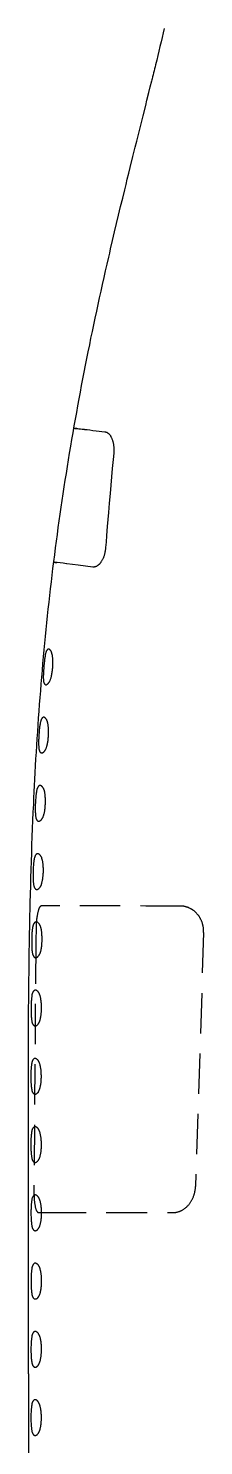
# Model space of a CAD drawing. Header units: millimetres. Extents: x -1718 to 143559, y -78490 to 15626.
# Drawn here: x 108198 to 109829, y -34789 to -21600 of the extents above; entities that cross this region are included whole.
import ezdxf

# ---------------------------------------------------------------- set-up
doc = ezdxf.new("R2010")
doc.units = ezdxf.units.MM
doc.header["$MEASUREMENT"] = 0
doc.linetypes.add('DASHED2', pattern=[0.375, 0.25, -0.125])
doc.layers.get('0').update_dxf_attribs({"linetype": 'CONTINUOUS'})

msp = doc.modelspace()

# ---------------------------------------------------------------- linework, layer by layer
at = {"color": 7, "ltscale": 0.002756}
msp.add_line((108718, -25331), (108721, -25332), dxfattribs=at)
at = {"color": 7, "ltscale": 0.003899}
msp.add_line((108556, -26582), (108553, -26582), dxfattribs=at)
at = {"color": 7, "linetype": 'DASHED2', "ltscale": 1500}
msp.add_line((109829, -30015), (109753, -32378), dxfattribs=at)
at = {"color": 7, "ltscale": 0.03937}
for p, q in [((108294, -32620), (108359, -32620)), ((108198, -34121), (108198, -61865))]:
    msp.add_line(p, q, dxfattribs=at)
at = {"color": 7, "ltscale": 0.002461}
msp.add_line((108359, -32620), (108361, -32620), dxfattribs=at)
at = {"color": 7, "ltscale": 0.03937}
for points in [[(108209, -30114), (108209, -30065), (108210, -30017), (108211, -29970), (108212, -29923), (108213, -29860), (108215, -29796), (108216, -29733), (108218, -29656), (108220, -29580), (108222, -29504), (108224, -29428), (108227, -29352), (108229, -29275), (108232, -29199), (108235, -29123), (108238, -29047), (108241, -28970), (108244, -28894), (108246, -28856), (108248, -28818), (108250, -28761), (108253, -28704), (108256, -28647), (108259, -28589), (108262, -28526), (108266, -28463), (108269, -28399), (108273, -28336), (108277, -28272), (108281, -28209), (108285, -28145), (108289, -28082), (108294, -28018), (108298, -27955), (108303, -27891), (108308, -27828), (108313, -27765), (108318, -27701), (108323, -27638), (108329, -27574), (108334, -27511), (108340, -27448), (108346, -27384), (108352, -27321), (108358, -27258), (108364, -27194), (108370, -27131), (108377, -27068), (108384, -27004), (108391, -26941), (108398, -26878), (108405, -26815), (108412, -26751), (108420, -26688), (108427, -26625), (108435, -26562), (108443, -26498), (108451, -26435), (108460, -26372), (108468, -26309), (108477, -26246), (108486, -26183), (108495, -26120), (108504, -26056), (108513, -25993), (108522, -25930), (108532, -25867), (108542, -25804), (108552, -25741), (108562, -25678), (108572, -25615), (108582, -25552), (108593, -25489), (108603, -25426), (108614, -25363), (108625, -25300), (108636, -25237), (108648, -25175), (108659, -25112), (108671, -25049), (108682, -24986), (108694, -24923), (108706, -24860), (108718, -24798), (108731, -24735), (108743, -24672), (108756, -24609), (108769, -24546), (108781, -24484), (108794, -24421), (108807, -24358), (108821, -24296), (108834, -24233), (108848, -24170), (108861, -24108), (108875, -24045), (108889, -23982), (108903, -23919), (108917, -23856), (108931, -23793), (108946, -23730), (108955, -23691), (108964, -23651), (108982, -23573), (109001, -23494), (109019, -23416), (109038, -23337), (109057, -23259), (109076, -23180), (109095, -23102), (109107, -23052), (109119, -23002), (109132, -22948), (109146, -22895), (109171, -22792), (109192, -22707), (109206, -22651), (109234, -22539), (109266, -22413), (109290, -22317), (109302, -22269), (109319, -22197), (109333, -22143), (109346, -22089)], [(108658, -25326), (108650, -25325), (108632, -25323), (108626, -25322), (108623, -25321), (108622, -25321), (108622, -25321), (108622, -25321), (108622, -25321), (108622, -25321), (108622, -25321), (108622, -25321), (108622, -25321), (108622, -25321), (108622, -25321), (108622, -25321), (108624, -25321), (108627, -25321), (108632, -25322), (108642, -25323), (108655, -25324), (108667, -25326), (108682, -25327), (108698, -25329), (108718, -25331)], [(108721, -25332), (108744, -25334), (108769, -25337), (108798, -25341), (108829, -25345), (108911, -25355), (108915, -25356)], [(108915, -25356), (108917, -25356), (108918, -25356), (108920, -25357), (108922, -25357), (108923, -25357), (108926, -25358), (108928, -25359), (108931, -25360), (108933, -25362), (108935, -25363), (108937, -25364), (108939, -25366), (108941, -25367), (108942, -25368), (108944, -25369), (108946, -25372), (108949, -25374), (108951, -25377), (108954, -25380), (108956, -25383), (108958, -25385), (108959, -25387), (108961, -25390), (108962, -25392), (108963, -25394), (108966, -25398), (108968, -25402), (108970, -25407), (108972, -25411), (108974, -25416), (108976, -25421), (108978, -25426), (108980, -25431), (108982, -25437), (108983, -25442), (108985, -25448), (108986, -25454), (108987, -25460), (108989, -25466), (108989, -25470), (108990, -25473), (108990, -25477), (108991, -25480), (108991, -25486), (108992, -25491), (108992, -25497), (108993, -25503), (108993, -25509), (108993, -25516), (108993, -25524), (108993, -25531), (108993, -25535), (108993, -25538), (108992, -25543), (108992, -25548), (108992, -25553)], [(108992, -25553), (108986, -25612), (108979, -25695), (108972, -25773), (108965, -25851), (108958, -25929), (108950, -26017), (108943, -26105), (108938, -26171), (108932, -26237), (108926, -26318), (108921, -26382), (108917, -26432)], [(108917, -26432), (108916, -26439), (108916, -26442), (108916, -26446), (108915, -26451), (108914, -26456), (108914, -26461), (108913, -26467), (108911, -26472), (108910, -26478), (108909, -26484), (108907, -26490), (108906, -26496), (108904, -26502), (108902, -26508), (108900, -26514), (108898, -26520), (108896, -26526), (108893, -26531), (108891, -26537), (108888, -26542), (108885, -26547), (108883, -26552), (108880, -26557), (108877, -26562), (108874, -26566), (108871, -26571), (108868, -26575), (108865, -26578), (108863, -26580), (108862, -26582), (108860, -26584), (108859, -26586), (108856, -26588), (108854, -26590), (108852, -26592), (108849, -26595), (108846, -26597), (108843, -26599), (108841, -26601), (108838, -26603), (108835, -26605), (108832, -26607), (108829, -26608), (108826, -26609), (108823, -26610), (108821, -26611), (108818, -26612), (108815, -26612), (108813, -26613), (108810, -26613), (108807, -26613), (108805, -26614), (108803, -26613), (108801, -26613), (108799, -26613)], [(108553, -26582), (108522, -26578), (108465, -26571), (108451, -26569), (108445, -26569), (108442, -26568), (108441, -26568), (108439, -26568), (108438, -26568), (108437, -26568), (108436, -26568), (108436, -26567), (108435, -26567), (108435, -26567), (108435, -26567), (108435, -26567), (108435, -26567), (108435, -26567), (108435, -26567), (108435, -26567), (108435, -26567), (108435, -26567), (108435, -26568), (108435, -26568), (108436, -26568), (108437, -26568), (108437, -26568), (108438, -26568), (108439, -26568), (108441, -26568), (108443, -26568), (108445, -26569), (108451, -26570), (108464, -26571)], [(108799, -26613), (108663, -26596), (108556, -26582)], [(108425, -27543), (108426, -27533), (108426, -27524), (108427, -27514), (108427, -27509), (108427, -27504), (108427, -27498), (108427, -27492), (108427, -27486), (108426, -27477), (108426, -27473), (108426, -27469), (108425, -27463), (108425, -27458), (108424, -27452), (108424, -27446), (108423, -27440), (108422, -27434), (108421, -27429), (108420, -27424), (108418, -27419), (108418, -27416), (108417, -27414), (108416, -27411), (108415, -27408), (108414, -27405), (108413, -27402), (108412, -27401), (108411, -27399), (108410, -27398), (108409, -27395), (108407, -27392), (108406, -27391), (108405, -27389), (108403, -27387), (108402, -27386), (108400, -27384), (108399, -27382), (108398, -27382), (108397, -27381), (108396, -27380), (108395, -27379), (108394, -27379), (108392, -27378), (108391, -27377), (108389, -27377), (108388, -27377), (108387, -27377), (108386, -27377), (108385, -27377), (108384, -27377), (108383, -27377), (108382, -27377), (108382, -27377), (108381, -27378), (108380, -27378), (108378, -27379), (108377, -27380), (108376, -27381), (108374, -27383), (108373, -27384), (108372, -27386), (108370, -27388), (108370, -27389), (108369, -27390), (108368, -27392), (108367, -27394), (108365, -27397), (108364, -27399), (108364, -27400), (108363, -27402), (108362, -27405), (108361, -27408), (108360, -27412), (108359, -27417), (108358, -27422), (108357, -27425), (108356, -27429), (108355, -27437), (108353, -27445), (108352, -27454), (108351, -27462), (108349, -27471), (108348, -27478), (108348, -27485), (108347, -27492), (108346, -27500)], [(108346, -27500), (108344, -27514), (108343, -27529), (108342, -27544), (108341, -27558), (108340, -27572), (108339, -27586), (108339, -27593), (108338, -27600), (108338, -27609), (108338, -27617), (108337, -27626), (108337, -27631), (108337, -27637), (108337, -27641), (108337, -27646), (108338, -27653), (108338, -27659), (108338, -27664), (108339, -27669), (108339, -27674), (108340, -27678), (108340, -27680), (108340, -27682), (108341, -27683), (108341, -27685), (108342, -27686), (108342, -27687), (108343, -27690), (108344, -27693), (108345, -27695), (108345, -27696), (108346, -27697), (108347, -27698), (108348, -27700), (108349, -27702), (108350, -27703), (108351, -27704), (108351, -27704), (108353, -27705), (108354, -27706), (108355, -27707), (108356, -27707), (108357, -27708), (108358, -27708), (108360, -27708), (108361, -27708), (108362, -27708), (108364, -27708), (108365, -27708), (108366, -27708), (108367, -27707), (108368, -27707), (108369, -27707), (108371, -27706), (108373, -27704), (108374, -27703), (108376, -27702), (108378, -27700), (108380, -27698), (108382, -27697), (108384, -27695), (108385, -27693), (108387, -27691), (108388, -27690), (108390, -27687), (108392, -27685), (108393, -27683), (108394, -27682), (108394, -27681), (108396, -27678), (108398, -27674), (108399, -27671), (108401, -27667), (108402, -27665), (108403, -27662), (108404, -27659), (108405, -27657), (108407, -27651), (108409, -27645), (108410, -27639), (108412, -27632), (108414, -27626), (108415, -27619), (108416, -27615), (108417, -27611), (108418, -27606), (108418, -27602), (108420, -27593), (108421, -27585), (108422, -27577), (108423, -27568), (108424, -27560), (108425, -27551), (108425, -27543)], [(108386, -28177), (108386, -28169), (108386, -28161), (108387, -28153), (108387, -28145), (108386, -28136), (108386, -28128), (108386, -28121), (108385, -28112), (108385, -28104), (108384, -28097), (108384, -28093), (108383, -28089), (108382, -28083), (108381, -28077), (108380, -28071), (108379, -28065), (108378, -28060), (108377, -28058), (108377, -28055), (108376, -28053), (108375, -28050), (108374, -28048), (108374, -28046), (108373, -28043), (108371, -28040), (108370, -28038), (108369, -28035), (108368, -28033), (108367, -28033), (108366, -28030), (108364, -28028), (108363, -28026), (108361, -28024), (108360, -28022), (108359, -28021), (108358, -28020), (108357, -28019), (108355, -28017), (108353, -28016), (108351, -28015), (108350, -28014), (108348, -28013), (108347, -28012), (108346, -28012), (108345, -28012), (108345, -28011), (108343, -28011), (108342, -28011), (108341, -28011), (108340, -28011), (108338, -28011), (108337, -28011), (108336, -28012), (108334, -28012), (108333, -28013), (108332, -28014), (108330, -28015), (108329, -28016), (108328, -28017), (108326, -28019), (108325, -28020), (108324, -28021), (108323, -28023), (108322, -28024), (108322, -28025), (108320, -28028), (108318, -28031), (108317, -28033), (108317, -28034), (108316, -28037), (108315, -28040), (108314, -28043), (108313, -28047), (108311, -28052), (108310, -28057), (108309, -28062), (108308, -28069), (108307, -28076), (108305, -28084), (108304, -28093), (108303, -28098), (108303, -28104), (108301, -28115), (108300, -28125), (108300, -28133)], [(108300, -28133), (108299, -28145), (108298, -28157), (108297, -28170), (108296, -28184), (108295, -28198), (108295, -28210), (108294, -28222), (108294, -28235), (108294, -28246), (108294, -28252), (108294, -28258), (108294, -28264), (108294, -28269), (108295, -28278), (108295, -28282), (108295, -28286), (108295, -28291), (108296, -28296), (108296, -28301), (108297, -28306), (108297, -28308), (108298, -28311), (108298, -28314), (108299, -28316), (108300, -28319), (108301, -28321), (108301, -28323), (108302, -28324), (108303, -28326), (108303, -28327), (108304, -28329), (108305, -28331), (108306, -28333), (108307, -28334), (108309, -28336), (108309, -28337), (108310, -28337), (108311, -28338), (108312, -28339), (108313, -28340), (108314, -28341), (108315, -28341), (108316, -28342), (108318, -28343), (108319, -28343), (108320, -28343), (108322, -28343), (108323, -28343), (108325, -28343), (108326, -28343), (108327, -28343), (108328, -28342), (108329, -28342), (108330, -28342), (108332, -28341), (108333, -28340), (108335, -28339), (108337, -28337), (108339, -28336), (108341, -28334), (108343, -28333), (108344, -28331), (108346, -28329), (108347, -28327), (108349, -28326), (108351, -28324), (108352, -28321), (108354, -28319), (108355, -28318), (108356, -28316), (108357, -28314), (108359, -28311), (108360, -28309), (108361, -28307), (108362, -28305), (108362, -28303), (108364, -28298), (108366, -28294), (108368, -28289), (108369, -28283), (108371, -28277), (108373, -28272), (108374, -28266), (108375, -28259), (108376, -28255), (108377, -28252), (108379, -28243), (108380, -28235), (108381, -28227), (108382, -28219), (108383, -28211), (108384, -28202), (108385, -28194), (108385, -28186), (108386, -28177)], [(108357, -28812), (108357, -28804), (108357, -28796), (108357, -28787), (108357, -28779), (108357, -28771), (108357, -28763), (108356, -28755), (108356, -28748), (108355, -28740), (108354, -28733), (108353, -28726), (108352, -28719), (108351, -28713), (108350, -28709), (108350, -28706), (108349, -28701), (108347, -28695), (108347, -28693), (108346, -28690), (108345, -28686), (108343, -28683), (108342, -28679), (108341, -28676), (108339, -28673), (108338, -28671), (108337, -28670), (108336, -28668), (108335, -28666), (108333, -28663), (108332, -28662), (108331, -28660), (108329, -28659), (108328, -28658), (108327, -28656), (108325, -28654), (108323, -28652), (108321, -28651), (108320, -28650), (108318, -28649), (108316, -28648), (108315, -28647), (108314, -28647), (108313, -28646), (108311, -28646), (108310, -28646), (108308, -28645), (108307, -28645), (108305, -28646), (108304, -28646), (108303, -28646), (108301, -28647), (108300, -28647), (108298, -28648), (108297, -28649), (108296, -28650), (108295, -28650), (108294, -28652), (108292, -28653), (108291, -28655), (108290, -28656), (108289, -28657), (108288, -28659), (108287, -28660), (108286, -28663), (108284, -28666), (108283, -28668), (108282, -28670), (108281, -28672), (108281, -28674), (108280, -28677), (108278, -28681), (108277, -28685), (108276, -28690), (108275, -28694), (108275, -28698), (108274, -28701), (108273, -28705), (108273, -28709), (108272, -28716), (108271, -28723), (108270, -28730), (108269, -28736), (108269, -28742), (108268, -28753), (108267, -28765), (108266, -28777), (108265, -28788), (108264, -28800), (108264, -28812)], [(108264, -28812), (108263, -28820), (108263, -28828), (108263, -28842), (108263, -28849), (108263, -28856), (108263, -28866), (108263, -28876), (108263, -28886), (108263, -28895), (108264, -28904), (108264, -28909), (108264, -28913), (108265, -28919), (108265, -28925), (108266, -28931), (108267, -28936), (108267, -28939), (108268, -28942), (108268, -28944), (108269, -28946), (108269, -28949), (108270, -28952), (108271, -28954), (108272, -28956), (108272, -28957), (108273, -28959), (108274, -28960), (108274, -28962), (108275, -28963), (108276, -28965), (108277, -28967), (108278, -28969), (108280, -28970), (108281, -28972), (108282, -28973), (108283, -28973), (108284, -28974), (108285, -28975), (108286, -28976), (108287, -28976), (108288, -28977), (108289, -28977), (108290, -28977), (108291, -28978), (108292, -28978), (108293, -28978), (108294, -28978), (108295, -28978), (108296, -28978), (108297, -28978), (108299, -28978), (108300, -28977), (108302, -28977), (108303, -28976), (108305, -28975), (108306, -28975), (108307, -28974), (108308, -28973), (108309, -28973), (108311, -28971), (108313, -28969), (108315, -28968), (108317, -28966), (108319, -28964), (108321, -28962), (108322, -28961), (108323, -28959), (108325, -28957), (108326, -28956), (108327, -28954), (108328, -28952), (108330, -28950), (108331, -28947), (108333, -28943), (108335, -28940), (108336, -28936), (108337, -28933), (108339, -28929), (108340, -28925), (108341, -28922), (108342, -28919), (108343, -28916), (108343, -28913), (108344, -28909), (108345, -28906), (108347, -28899), (108348, -28892), (108350, -28884), (108351, -28877), (108352, -28869), (108353, -28861), (108354, -28853), (108355, -28845), (108356, -28837), (108356, -28829), (108357, -28820), (108357, -28812)], [(108244, -29402), (108243, -29414), (108243, -29425), (108242, -29437), (108242, -29448), (108242, -29459), (108242, -29470), (108242, -29482), (108242, -29494), (108242, -29505), (108242, -29516), (108243, -29522), (108243, -29527), (108243, -29537), (108244, -29541), (108244, -29546), (108245, -29552), (108246, -29559), (108246, -29565), (108247, -29568), (108247, -29570), (108248, -29575), (108249, -29579), (108250, -29582), (108250, -29584), (108251, -29586), (108251, -29588), (108252, -29589), (108252, -29590), (108253, -29592), (108254, -29594), (108255, -29595), (108256, -29597), (108256, -29598), (108258, -29600), (108259, -29602), (108260, -29604), (108262, -29606), (108262, -29606), (108263, -29607), (108264, -29608), (108265, -29609), (108267, -29610), (108268, -29611), (108269, -29611), (108270, -29612), (108272, -29612), (108273, -29613), (108275, -29613), (108276, -29613), (108277, -29613), (108279, -29613), (108280, -29613), (108281, -29613), (108282, -29612), (108284, -29612), (108286, -29611), (108288, -29610), (108290, -29609), (108292, -29608), (108294, -29606), (108296, -29604), (108298, -29603), (108299, -29601), (108300, -29600), (108302, -29599), (108303, -29597), (108305, -29594), (108307, -29592), (108309, -29590), (108310, -29588), (108311, -29586), (108313, -29583), (108314, -29581), (108315, -29578), (108316, -29576), (108317, -29574), (108319, -29569), (108320, -29565), (108321, -29562), (108322, -29559), (108324, -29554), (108325, -29548), (108327, -29541), (108328, -29535), (108330, -29529), (108330, -29525), (108331, -29521), (108332, -29517), (108332, -29513), (108333, -29504), (108334, -29496), (108335, -29488), (108336, -29480), (108337, -29472), (108337, -29463), (108338, -29455), (108338, -29447)], [(108338, -29447), (108338, -29439), (108338, -29430), (108338, -29422), (108338, -29414), (108337, -29406), (108337, -29398), (108336, -29390), (108335, -29382), (108335, -29375), (108334, -29368), (108333, -29361), (108332, -29354), (108330, -29347), (108330, -29344), (108329, -29341), (108328, -29338), (108327, -29335), (108326, -29331), (108325, -29327), (108324, -29324), (108323, -29320), (108322, -29316), (108320, -29313), (108319, -29310), (108318, -29308), (108317, -29306), (108316, -29305), (108315, -29303), (108314, -29301), (108312, -29299), (108310, -29296), (108309, -29295), (108307, -29293), (108306, -29292), (108305, -29291), (108303, -29289), (108301, -29288), (108300, -29286), (108298, -29285), (108296, -29284), (108294, -29283), (108293, -29282), (108291, -29281), (108289, -29281), (108288, -29281), (108287, -29280), (108286, -29280), (108285, -29280), (108284, -29280), (108283, -29280), (108281, -29281), (108280, -29281), (108279, -29281), (108277, -29282), (108277, -29282), (108276, -29283), (108274, -29284), (108273, -29285), (108271, -29286), (108270, -29287), (108269, -29289), (108267, -29290), (108267, -29291), (108266, -29293), (108264, -29295), (108263, -29298), (108261, -29301), (108260, -29303), (108259, -29305), (108258, -29307), (108257, -29309), (108257, -29312), (108256, -29314), (108255, -29316), (108254, -29320), (108253, -29325), (108252, -29330), (108251, -29336), (108250, -29341), (108250, -29346), (108249, -29350), (108248, -29355), (108248, -29359), (108247, -29364), (108247, -29370), (108246, -29380), (108245, -29391), (108244, -29402)], [(108320, -29766), (108319, -29766), (108318, -29766), (108317, -29767), (108316, -29767), (108314, -29768), (108313, -29768), (108313, -29769), (108312, -29769), (108310, -29770), (108309, -29771), (108308, -29772), (108307, -29774), (108306, -29775), (108305, -29776), (108304, -29777), (108303, -29778), (108302, -29781), (108300, -29784), (108299, -29787), (108297, -29790), (108296, -29793), (108295, -29796), (108293, -29800), (108292, -29802), (108291, -29807), (108289, -29812), (108288, -29818), (108286, -29823), (108285, -29829), (108284, -29833), (108283, -29837), (108282, -29841), (108282, -29846)], [(108326, -30068), (108326, -30059), (108326, -30050), (108325, -30042), (108325, -30033), (108324, -30025), (108323, -30017), (108322, -30008), (108321, -30001), (108320, -29994), (108319, -29987), (108318, -29984), (108317, -29980), (108316, -29977), (108316, -29974), (108314, -29969), (108313, -29964), (108312, -29959), (108311, -29957), (108310, -29955), (108309, -29952), (108308, -29949), (108307, -29947), (108305, -29944), (108304, -29942), (108303, -29939), (108302, -29938), (108301, -29936), (108298, -29933), (108296, -29930), (108295, -29929), (108293, -29928), (108292, -29926), (108290, -29924), (108288, -29923), (108286, -29921), (108285, -29920), (108284, -29920), (108283, -29919), (108282, -29918), (108281, -29918), (108279, -29917), (108278, -29917), (108276, -29916), (108275, -29916), (108273, -29915), (108272, -29915), (108270, -29915), (108268, -29915), (108267, -29916), (108265, -29916), (108264, -29917), (108262, -29918), (108260, -29919), (108259, -29920), (108257, -29921), (108256, -29922), (108255, -29924), (108253, -29925), (108252, -29927), (108251, -29929), (108249, -29931), (108248, -29933), (108247, -29934), (108247, -29936), (108246, -29938), (108245, -29940), (108244, -29941), (108244, -29943), (108243, -29946), (108242, -29949), (108241, -29953), (108240, -29957), (108239, -29961), (108238, -29964), (108238, -29967), (108237, -29970), (108237, -29974), (108236, -29980), (108235, -29987), (108234, -29993), (108234, -29998), (108233, -30003), (108232, -30014), (108231, -30025), (108231, -30036), (108230, -30047), (108230, -30059), (108229, -30070), (108229, -30082)], [(108282, -29846), (108280, -29853), (108279, -29862), (108278, -29870), (108277, -29880), (108275, -29890), (108274, -29901), (108274, -29909), (108273, -29918), (108272, -29924), (108272, -29931), (108272, -29937), (108271, -29946), (108271, -29956), (108271, -29965)], [(108198, -34121), (108198, -33947), (108199, -33773), (108199, -33599), (108199, -33425), (108199, -33250), (108199, -33076), (108199, -32902), (108199, -32728), (108199, -32554), (108198, -32206), (108198, -32031), (108198, -31857), (108198, -31683), (108198, -31596), (108198, -31509), (108198, -31422), (108198, -31334), (108199, -31247), (108199, -31160), (108199, -31073), (108200, -30986), (108200, -30899), (108201, -30811), (108201, -30724), (108202, -30637), (108203, -30550), (108204, -30463), (108205, -30375), (108206, -30288), (108207, -30201), (108209, -30114)], [(108229, -30100), (108229, -30112), (108229, -30123), (108230, -30135), (108230, -30146), (108231, -30157), (108231, -30162), (108231, -30167), (108232, -30176), (108232, -30180), (108233, -30184), (108234, -30190), (108234, -30196), (108235, -30201), (108236, -30206), (108237, -30211), (108238, -30213), (108238, -30215), (108239, -30218), (108240, -30220), (108240, -30223), (108241, -30225), (108242, -30226), (108243, -30229), (108245, -30232), (108246, -30233), (108246, -30234), (108247, -30236), (108248, -30237), (108249, -30238), (108250, -30239), (108251, -30240), (108252, -30241), (108253, -30243), (108254, -30244), (108256, -30245), (108257, -30246), (108259, -30246), (108260, -30247), (108262, -30248), (108263, -30248), (108264, -30248), (108266, -30248), (108267, -30248), (108269, -30248), (108270, -30248), (108271, -30248), (108272, -30248), (108273, -30247), (108274, -30247), (108276, -30246), (108278, -30245), (108280, -30244), (108282, -30242), (108284, -30241), (108286, -30239), (108287, -30238), (108288, -30237), (108290, -30235), (108293, -30232), (108295, -30229), (108297, -30227), (108298, -30226), (108299, -30224), (108300, -30222), (108302, -30219), (108303, -30216), (108305, -30214), (108306, -30211), (108307, -30208), (108308, -30205), (108309, -30202), (108310, -30200), (108311, -30195), (108313, -30190), (108314, -30184), (108316, -30178), (108317, -30172), (108318, -30169), (108318, -30165), (108319, -30161), (108320, -30157), (108321, -30149), (108322, -30141), (108323, -30133), (108324, -30124), (108325, -30116), (108325, -30107), (108326, -30099), (108326, -30090), (108326, -30082)], [(108320, -30717), (108320, -30708), (108320, -30699), (108320, -30691), (108319, -30682), (108319, -30673), (108318, -30665), (108317, -30657), (108316, -30649), (108315, -30641), (108315, -30637), (108314, -30633), (108313, -30629), (108313, -30626), (108311, -30619), (108310, -30613), (108309, -30607), (108308, -30604), (108307, -30601), (108306, -30597), (108304, -30593), (108303, -30589), (108301, -30585), (108300, -30582), (108298, -30579), (108297, -30576), (108296, -30575), (108295, -30574), (108294, -30572), (108294, -30571), (108292, -30570), (108290, -30567), (108288, -30564), (108286, -30563), (108285, -30562), (108283, -30560), (108282, -30558), (108280, -30557), (108278, -30555), (108277, -30555), (108276, -30554), (108275, -30554), (108274, -30553), (108272, -30552), (108271, -30552), (108270, -30551), (108268, -30551), (108267, -30551), (108265, -30550), (108263, -30550), (108262, -30550), (108260, -30551), (108259, -30551), (108258, -30551), (108256, -30552), (108255, -30553), (108254, -30553), (108253, -30554), (108251, -30555), (108251, -30556), (108250, -30556), (108248, -30558), (108247, -30559), (108246, -30561), (108244, -30563), (108243, -30564), (108243, -30565), (108242, -30567), (108241, -30568), (108240, -30570), (108239, -30571), (108238, -30573), (108237, -30575), (108237, -30577), (108236, -30579), (108235, -30580), (108234, -30584), (108233, -30588), (108232, -30592), (108232, -30596), (108231, -30600), (108230, -30603), (108230, -30607), (108229, -30614), (108228, -30620), (108227, -30626), (108227, -30633), (108226, -30638), (108226, -30643), (108225, -30653), (108224, -30664), (108224, -30674), (108223, -30685), (108223, -30695), (108223, -30706), (108223, -30717)], [(108223, -30717), (108223, -30730), (108223, -30743), (108223, -30750), (108223, -30757), (108223, -30763), (108224, -30769), (108224, -30779), (108225, -30789), (108225, -30798), (108226, -30808), (108227, -30812), (108227, -30816), (108228, -30824), (108228, -30827), (108229, -30831), (108230, -30835), (108230, -30839), (108231, -30843), (108232, -30848), (108233, -30852), (108234, -30854), (108234, -30855), (108235, -30857), (108236, -30859), (108237, -30861), (108238, -30863), (108238, -30864), (108239, -30866), (108240, -30867), (108241, -30869), (108242, -30871), (108244, -30873), (108245, -30874), (108246, -30876), (108248, -30877), (108249, -30879), (108251, -30880), (108252, -30881), (108254, -30882), (108256, -30882), (108257, -30883), (108258, -30883), (108259, -30883), (108260, -30883), (108261, -30883), (108263, -30883), (108264, -30883), (108265, -30883), (108266, -30883), (108267, -30883), (108268, -30882), (108270, -30882), (108272, -30881), (108273, -30880), (108275, -30879), (108277, -30878), (108279, -30876), (108281, -30875), (108283, -30873), (108285, -30871), (108286, -30869), (108288, -30867), (108289, -30866), (108290, -30864), (108292, -30862), (108293, -30861), (108294, -30859), (108295, -30857), (108297, -30855), (108298, -30853), (108299, -30850), (108300, -30848), (108301, -30846), (108303, -30842), (108304, -30838), (108306, -30833), (108307, -30828), (108308, -30823), (108310, -30818), (108311, -30812), (108312, -30808), (108312, -30805), (108313, -30801), (108314, -30797), (108315, -30790), (108316, -30783), (108317, -30776), (108318, -30769), (108318, -30761), (108319, -30754), (108319, -30749), (108320, -30745), (108320, -30735), (108320, -30726), (108320, -30717)], [(108318, -31317), (108317, -31309), (108316, -31300), (108316, -31292), (108315, -31285), (108313, -31277), (108312, -31269), (108312, -31266), (108311, -31262), (108310, -31258), (108309, -31255), (108308, -31250), (108307, -31245), (108306, -31240), (108304, -31236), (108303, -31231), (108301, -31227), (108300, -31223), (108299, -31221), (108298, -31219), (108297, -31217), (108297, -31215), (108295, -31213), (108294, -31211), (108293, -31209), (108292, -31208), (108291, -31206), (108289, -31205), (108287, -31202), (108286, -31200), (108285, -31199), (108283, -31197), (108281, -31195), (108280, -31194), (108278, -31192), (108276, -31191), (108274, -31190), (108272, -31188), (108270, -31188), (108269, -31187), (108268, -31187), (108267, -31186), (108266, -31186), (108265, -31186), (108263, -31186), (108262, -31186), (108261, -31185), (108259, -31186), (108258, -31186), (108256, -31186), (108255, -31187), (108253, -31187), (108252, -31188), (108251, -31188), (108250, -31189), (108248, -31190), (108247, -31192), (108245, -31193), (108244, -31195), (108243, -31196), (108241, -31198), (108240, -31200), (108239, -31201), (108238, -31203), (108238, -31204), (108237, -31206), (108236, -31207), (108235, -31209), (108235, -31210), (108234, -31213), (108233, -31216), (108232, -31219), (108231, -31222), (108230, -31224), (108230, -31227), (108229, -31232), (108228, -31235), (108228, -31238), (108227, -31242), (108227, -31245), (108226, -31253), (108225, -31261), (108224, -31268), (108224, -31275), (108223, -31283), (108223, -31288), (108222, -31294), (108222, -31305), (108221, -31316), (108221, -31328), (108221, -31339), (108221, -31352)], [(108221, -31352), (108221, -31364), (108221, -31377), (108221, -31389), (108222, -31401), (108222, -31413), (108223, -31418), (108223, -31424), (108224, -31431), (108224, -31438), (108225, -31445), (108225, -31450), (108226, -31454), (108226, -31458), (108227, -31462), (108228, -31467), (108229, -31472), (108230, -31477), (108230, -31479), (108231, -31482), (108231, -31484), (108232, -31486), (108233, -31489), (108233, -31491), (108234, -31494), (108235, -31495), (108235, -31496), (108236, -31498), (108237, -31499), (108238, -31501), (108239, -31502), (108240, -31504), (108241, -31506), (108242, -31508), (108244, -31510), (108245, -31511), (108247, -31513), (108248, -31514), (108250, -31515), (108251, -31516), (108253, -31517), (108254, -31517), (108256, -31518), (108257, -31518), (108258, -31518), (108259, -31519), (108260, -31519), (108262, -31519), (108263, -31518), (108264, -31518), (108265, -31518), (108266, -31518), (108267, -31518), (108269, -31517), (108270, -31516), (108272, -31515), (108274, -31514), (108276, -31513), (108278, -31511), (108280, -31510), (108282, -31508), (108283, -31506), (108285, -31504), (108287, -31503), (108288, -31501), (108291, -31498), (108292, -31496), (108293, -31494), (108294, -31492), (108296, -31490), (108297, -31488), (108298, -31486), (108299, -31484), (108300, -31480), (108302, -31476), (108303, -31472), (108305, -31467), (108306, -31463), (108307, -31459), (108308, -31455), (108309, -31452), (108309, -31449), (108310, -31444), (108311, -31439), (108312, -31434), (108313, -31430), (108314, -31426), (108315, -31419), (108316, -31411), (108316, -31402), (108317, -31394)], [(108315, -31918), (108314, -31910), (108312, -31902), (108312, -31899), (108311, -31895), (108310, -31892), (108309, -31888), (108308, -31882), (108307, -31877), (108305, -31872), (108304, -31867), (108303, -31864), (108302, -31862), (108301, -31860), (108300, -31858), (108299, -31855), (108298, -31852), (108296, -31849), (108295, -31848), (108294, -31846), (108293, -31844), (108292, -31842), (108290, -31840), (108288, -31837), (108285, -31834), (108284, -31833), (108283, -31832), (108281, -31830), (108279, -31828), (108277, -31827), (108275, -31825), (108273, -31824), (108271, -31823), (108269, -31822), (108267, -31822), (108266, -31821), (108265, -31821), (108264, -31821), (108264, -31821), (108262, -31821), (108261, -31821), (108259, -31821), (108258, -31821), (108256, -31821), (108255, -31822), (108253, -31822), (108252, -31823), (108251, -31824), (108250, -31825), (108249, -31825), (108248, -31826), (108246, -31827), (108245, -31829), (108244, -31830), (108242, -31832), (108241, -31833), (108240, -31835), (108240, -31836), (108239, -31837), (108238, -31839), (108236, -31842), (108235, -31844), (108234, -31847), (108233, -31850), (108232, -31853), (108231, -31856), (108231, -31859), (108230, -31861), (108230, -31864), (108229, -31866), (108228, -31870), (108228, -31873), (108227, -31876), (108227, -31880), (108226, -31887), (108225, -31895), (108224, -31902), (108224, -31909), (108223, -31917), (108223, -31922), (108222, -31928), (108222, -31940), (108222, -31951), (108221, -31963), (108221, -31975), (108221, -31987), (108221, -31998), (108221, -32010), (108221, -32017), (108222, -32024), (108222, -32032), (108222, -32041), (108223, -32050), (108224, -32060), (108224, -32069), (108225, -32074), (108225, -32079), (108226, -32085), (108227, -32090), (108227, -32096), (108228, -32102), (108229, -32108), (108230, -32111), (108230, -32113), (108231, -32117), (108232, -32121), (108233, -32124), (108234, -32127), (108235, -32129), (108236, -32131), (108237, -32134), (108238, -32136), (108239, -32137), (108240, -32139), (108241, -32140), (108242, -32142), (108244, -32144), (108245, -32145), (108246, -32147), (108248, -32148), (108249, -32149), (108251, -32150), (108252, -32151), (108254, -32152), (108256, -32153), (108257, -32153), (108258, -32153), (108259, -32154), (108260, -32154), (108261, -32154), (108261, -32154), (108262, -32154), (108264, -32154), (108265, -32153), (108267, -32153), (108268, -32153), (108269, -32152), (108270, -32152), (108271, -32152), (108272, -32151), (108274, -32150), (108276, -32149), (108278, -32147), (108279, -32146), (108281, -32145), (108283, -32143), (108284, -32142), (108285, -32141), (108287, -32138), (108290, -32135), (108292, -32132), (108293, -32131), (108294, -32129), (108296, -32127), (108297, -32124), (108298, -32122), (108300, -32119), (108301, -32116), (108302, -32113), (108303, -32110), (108304, -32107), (108305, -32105), (108307, -32099), (108308, -32094), (108309, -32088), (108311, -32082), (108312, -32076), (108313, -32069), (108314, -32063), (108314, -32062)], [(108317, -32047), (108317, -32043), (108317, -32038), (108318, -32034), (108318, -32030), (108319, -32021), (108319, -32012), (108320, -32003), (108320, -31994), (108320, -31985), (108320, -31977), (108319, -31968), (108319, -31959), (108318, -31950), (108318, -31942), (108317, -31933)], [(108314, -32536), (108312, -32530), (108311, -32524), (108310, -32519), (108309, -32514), (108307, -32509), (108306, -32506), (108305, -32504), (108304, -32500), (108303, -32497), (108302, -32494), (108300, -32491), (108299, -32487), (108297, -32484), (108297, -32483), (108296, -32482), (108295, -32480), (108294, -32479), (108293, -32478), (108291, -32475), (108288, -32472), (108286, -32469), (108284, -32467), (108282, -32465), (108281, -32464), (108279, -32463), (108278, -32462), (108277, -32462), (108276, -32460), (108274, -32460), (108273, -32459), (108271, -32458), (108269, -32457), (108267, -32457), (108266, -32456), (108265, -32456), (108264, -32456), (108263, -32456), (108262, -32456), (108260, -32456), (108258, -32456), (108257, -32457), (108255, -32457), (108254, -32458), (108252, -32459), (108251, -32460), (108249, -32461), (108248, -32462), (108246, -32464), (108245, -32465), (108243, -32467), (108242, -32469), (108241, -32470), (108240, -32472), (108239, -32474), (108238, -32476), (108237, -32478), (108236, -32480), (108235, -32481), (108235, -32484), (108234, -32485), (108233, -32487), (108232, -32491), (108231, -32495), (108230, -32500), (108230, -32503), (108229, -32506), (108229, -32509), (108228, -32513), (108227, -32520), (108226, -32527), (108226, -32532), (108225, -32537), (108225, -32542), (108225, -32547), (108224, -32557), (108223, -32568), (108223, -32579), (108223, -32588), (108222, -32597), (108222, -32606), (108222, -32613), (108222, -32620), (108222, -32633), (108222, -32646), (108223, -32659), (108223, -32666), (108223, -32672), (108224, -32678), (108224, -32684), (108224, -32693), (108225, -32700), (108226, -32708), (108227, -32717), (108227, -32721), (108227, -32725), (108228, -32731), (108229, -32737), (108230, -32742), (108231, -32747), (108232, -32752), (108233, -32754), (108233, -32756), (108234, -32759), (108235, -32761), (108236, -32764), (108237, -32765), (108238, -32767), (108239, -32770), (108241, -32773), (108242, -32775), (108243, -32777), (108244, -32778), (108245, -32780), (108247, -32782), (108249, -32783), (108249, -32784), (108250, -32784), (108252, -32786), (108253, -32786), (108255, -32787), (108256, -32788), (108257, -32788), (108259, -32789), (108261, -32789), (108262, -32789), (108264, -32789), (108265, -32789), (108267, -32788), (108268, -32788), (108269, -32788), (108271, -32787), (108272, -32787), (108273, -32786), (108274, -32786), (108275, -32785), (108277, -32784), (108279, -32783), (108280, -32781), (108282, -32779), (108284, -32778), (108286, -32776), (108287, -32775), (108289, -32772), (108292, -32769), (108293, -32768), (108294, -32766), (108295, -32765), (108296, -32764), (108297, -32762), (108298, -32760), (108300, -32757), (108301, -32753), (108303, -32750), (108304, -32748), (108304, -32745), (108305, -32743), (108306, -32740), (108308, -32735), (108309, -32730), (108311, -32724), (108312, -32718), (108313, -32712)], [(108315, -32703), (108316, -32696), (108317, -32690), (108318, -32683), (108318, -32677), (108319, -32670), (108319, -32666), (108320, -32661), (108320, -32656), (108320, -32652), (108321, -32643), (108321, -32633), (108321, -32624), (108321, -32615), (108321, -32606), (108320, -32596), (108320, -32588), (108319, -32579), (108318, -32570), (108318, -32562), (108317, -32558), (108316, -32554), (108316, -32550), (108315, -32546)], [(108312, -33161), (108311, -33155), (108309, -33149), (108308, -33146), (108308, -33143), (108307, -33141), (108306, -33138), (108305, -33135), (108304, -33132), (108302, -33129), (108301, -33125), (108299, -33122), (108298, -33119), (108297, -33118), (108296, -33116), (108295, -33115), (108294, -33113), (108293, -33112), (108291, -33109), (108288, -33106), (108286, -33104), (108284, -33102), (108283, -33101), (108282, -33100), (108280, -33098), (108278, -33097), (108277, -33096), (108275, -33095), (108273, -33094), (108271, -33093), (108269, -33092), (108268, -33092), (108267, -33092), (108267, -33091), (108266, -33091), (108264, -33091), (108262, -33091), (108261, -33091), (108259, -33091), (108257, -33092), (108256, -33092), (108254, -33093), (108253, -33094), (108251, -33095), (108250, -33096), (108248, -33098), (108247, -33099), (108245, -33101), (108244, -33103), (108243, -33104), (108242, -33105), (108241, -33106), (108240, -33108), (108239, -33111), (108238, -33113), (108237, -33115), (108236, -33116), (108236, -33117), (108235, -33120), (108234, -33124), (108233, -33127), (108232, -33131), (108231, -33135), (108230, -33138), (108230, -33142), (108229, -33145), (108229, -33149), (108228, -33155), (108227, -33161), (108226, -33168), (108226, -33173), (108226, -33178), (108225, -33183), (108225, -33189), (108224, -33200), (108224, -33211), (108223, -33222), (108223, -33234), (108223, -33245), (108223, -33257), (108223, -33269), (108223, -33280), (108223, -33292), (108224, -33303), (108224, -33310), (108224, -33316), (108225, -33324), (108225, -33332), (108226, -33340), (108227, -33348), (108227, -33356), (108228, -33360), (108228, -33364), (108229, -33368), (108229, -33371), (108230, -33377), (108231, -33382), (108232, -33386), (108233, -33389), (108234, -33391), (108234, -33393), (108235, -33395), (108235, -33397), (108236, -33399), (108237, -33401), (108238, -33403), (108240, -33406), (108241, -33409), (108243, -33411), (108244, -33413), (108246, -33415), (108247, -33417), (108248, -33418), (108249, -33418), (108250, -33419), (108251, -33420), (108252, -33421), (108253, -33422), (108255, -33422), (108256, -33423), (108257, -33423), (108259, -33424), (108261, -33424), (108262, -33424), (108264, -33424), (108266, -33424), (108267, -33424), (108269, -33423), (108271, -33422), (108272, -33422), (108274, -33421), (108276, -33420), (108278, -33418), (108279, -33418), (108280, -33417), (108282, -33415), (108285, -33413), (108287, -33410), (108289, -33408), (108291, -33406), (108293, -33403), (108294, -33402), (108294, -33401), (108295, -33400), (108297, -33398), (108298, -33395), (108300, -33392), (108301, -33389), (108303, -33386), (108304, -33382), (108306, -33378), (108307, -33374), (108308, -33371), (108309, -33368), (108310, -33363), (108312, -33357)], [(108314, -33347), (108315, -33342), (108315, -33337), (108316, -33332), (108317, -33327), (108317, -33323), (108318, -33315), (108319, -33306), (108320, -33298), (108321, -33289), (108321, -33280), (108321, -33272), (108321, -33263), (108321, -33255), (108321, -33247), (108321, -33238), (108321, -33230), (108320, -33222), (108320, -33214), (108319, -33206), (108318, -33199), (108317, -33191), (108316, -33184), (108315, -33177), (108314, -33170)], [(108310, -33789), (108308, -33783), (108307, -33778), (108306, -33775), (108305, -33773), (108304, -33770), (108303, -33768), (108302, -33764), (108300, -33761), (108299, -33758), (108297, -33755), (108297, -33753), (108295, -33751), (108294, -33750), (108293, -33748), (108291, -33745), (108289, -33742), (108286, -33740), (108285, -33738), (108284, -33737), (108282, -33736), (108280, -33734), (108279, -33733), (108277, -33732), (108275, -33730), (108273, -33729), (108271, -33728), (108269, -33728), (108268, -33727), (108267, -33727), (108266, -33727), (108264, -33726), (108263, -33726), (108262, -33726), (108260, -33726), (108259, -33727), (108257, -33727), (108256, -33727), (108255, -33728), (108253, -33729), (108252, -33729), (108251, -33730), (108250, -33731), (108248, -33732), (108248, -33733), (108247, -33734), (108246, -33735), (108245, -33736), (108244, -33737), (108243, -33738), (108242, -33740), (108240, -33743), (108239, -33745), (108237, -33748), (108237, -33749), (108236, -33751), (108235, -33753), (108235, -33755), (108234, -33756), (108234, -33758), (108233, -33761), (108232, -33765), (108231, -33769), (108230, -33774), (108229, -33778), (108229, -33783), (108228, -33787), (108227, -33791), (108227, -33798), (108226, -33806), (108225, -33813), (108225, -33821), (108224, -33826), (108224, -33832), (108224, -33838), (108223, -33844), (108223, -33857), (108222, -33869), (108222, -33881), (108222, -33888), (108222, -33896)], [(108320, -33896), (108320, -33887), (108320, -33878), (108320, -33869), (108319, -33860), (108319, -33851), (108318, -33842), (108317, -33834), (108316, -33826), (108316, -33821), (108315, -33817), (108314, -33813), (108314, -33809), (108313, -33805), (108312, -33801)], [(108222, -33896), (108222, -33909), (108222, -33922), (108223, -33929), (108223, -33935), (108223, -33942), (108223, -33948), (108224, -33958), (108225, -33968), (108225, -33977), (108226, -33986), (108227, -33991), (108227, -33995), (108228, -34002), (108229, -34006), (108229, -34009), (108230, -34013), (108231, -34017), (108232, -34021), (108233, -34025), (108234, -34029), (108234, -34031), (108235, -34032), (108235, -34034), (108236, -34035), (108237, -34037), (108237, -34038), (108238, -34040), (108239, -34042), (108240, -34043), (108241, -34045), (108242, -34047), (108243, -34048), (108245, -34050), (108246, -34052), (108248, -34053), (108249, -34054), (108251, -34056), (108252, -34057), (108254, -34057), (108255, -34058), (108257, -34059), (108258, -34059), (108260, -34059), (108262, -34059), (108263, -34059), (108265, -34059), (108266, -34059), (108268, -34058), (108269, -34058), (108270, -34057), (108271, -34057), (108272, -34056), (108273, -34056), (108276, -34054), (108277, -34053), (108279, -34052), (108281, -34050), (108283, -34048), (108284, -34047), (108285, -34046), (108288, -34043), (108290, -34040), (108292, -34038), (108292, -34037), (108294, -34035), (108295, -34034), (108296, -34032), (108296, -34031), (108297, -34029), (108299, -34026), (108300, -34022), (108302, -34019), (108303, -34015), (108304, -34012), (108305, -34010), (108306, -34007), (108307, -34004), (108308, -33998)], [(108308, -33998), (108310, -33993), (108311, -33987), (108312, -33981), (108313, -33974), (108314, -33968), (108315, -33964), (108316, -33960), (108316, -33955), (108317, -33951), (108318, -33943), (108318, -33935), (108319, -33927), (108319, -33919), (108320, -33911), (108320, -33904), (108320, -33896)], [(108308, -34422), (108307, -34418), (108306, -34415), (108305, -34413), (108304, -34409), (108303, -34406), (108302, -34402), (108300, -34399), (108299, -34395), (108297, -34392), (108296, -34390), (108296, -34389), (108295, -34388), (108294, -34386), (108293, -34385), (108292, -34383), (108289, -34380), (108288, -34378), (108287, -34377), (108286, -34375), (108284, -34374), (108282, -34372), (108280, -34370), (108279, -34369), (108277, -34367), (108275, -34366), (108273, -34365), (108272, -34365), (108271, -34364), (108270, -34363), (108269, -34363), (108267, -34362), (108266, -34362), (108264, -34362), (108263, -34361), (108261, -34361), (108259, -34361), (108258, -34362), (108256, -34362), (108255, -34363), (108253, -34363), (108252, -34364), (108250, -34365), (108249, -34366), (108247, -34368), (108246, -34369), (108244, -34371), (108243, -34373), (108242, -34374), (108241, -34375), (108241, -34376), (108240, -34378), (108238, -34380), (108238, -34382), (108237, -34384), (108236, -34385), (108235, -34387), (108234, -34389), (108234, -34391), (108233, -34392), (108232, -34396), (108231, -34400), (108230, -34405), (108230, -34408), (108229, -34411), (108229, -34414), (108228, -34418), (108227, -34425), (108226, -34432), (108226, -34439), (108225, -34447), (108224, -34454), (108224, -34460), (108224, -34466), (108223, -34472), (108223, -34478), (108222, -34490), (108222, -34503), (108222, -34515), (108222, -34528)], [(108319, -34528), (108319, -34519), (108319, -34510), (108319, -34501), (108318, -34493), (108318, -34484), (108317, -34476), (108316, -34467), (108315, -34459), (108314, -34455), (108314, -34451), (108313, -34445), (108312, -34439), (108310, -34433), (108309, -34427), (108308, -34422)], [(108222, -34528), (108222, -34541), (108222, -34554), (108222, -34566), (108223, -34579), (108223, -34585), (108224, -34591), (108224, -34597), (108224, -34603), (108225, -34611), (108226, -34618), (108226, -34625), (108227, -34633), (108228, -34637), (108228, -34640), (108229, -34645), (108230, -34649), (108231, -34654), (108232, -34658), (108233, -34662), (108234, -34664), (108234, -34666), (108235, -34668), (108235, -34669), (108236, -34671), (108237, -34673), (108239, -34676), (108240, -34679), (108242, -34682), (108243, -34683), (108243, -34684), (108245, -34686), (108246, -34687), (108248, -34689), (108249, -34690), (108251, -34691), (108252, -34692), (108253, -34692), (108254, -34693), (108255, -34693), (108256, -34694), (108257, -34694), (108258, -34694), (108259, -34694), (108260, -34694), (108261, -34694), (108262, -34694), (108263, -34694), (108264, -34694), (108265, -34694), (108266, -34694), (108268, -34693), (108269, -34693), (108271, -34692), (108273, -34691), (108274, -34690), (108275, -34689), (108276, -34689), (108278, -34688), (108279, -34687), (108281, -34685), (108282, -34684), (108284, -34682), (108286, -34680), (108287, -34679), (108288, -34677), (108290, -34675), (108291, -34674), (108292, -34672), (108293, -34671), (108294, -34669), (108295, -34668), (108296, -34666), (108297, -34663), (108299, -34660), (108300, -34657), (108302, -34653), (108303, -34651), (108304, -34648), (108304, -34645), (108305, -34643), (108307, -34637), (108308, -34634)], [(108308, -34634), (108309, -34628), (108310, -34623), (108312, -34616), (108313, -34610), (108314, -34604), (108314, -34600), (108315, -34596), (108316, -34592), (108316, -34587), (108317, -34579), (108318, -34571), (108318, -34562), (108319, -34554), (108319, -34545), (108319, -34537), (108319, -34528)]]:
    msp.add_lwpolyline(points, dxfattribs=at)
at = {"color": 7, "linetype": 'DASHED2', "ltscale": 1500}
for points in [[(109775, -29848), (109773, -29845), (109770, -29842), (109767, -29839), (109764, -29835), (109761, -29832), (109759, -29830), (109756, -29827), (109754, -29825), (109751, -29822), (109748, -29819), (109744, -29816), (109740, -29813), (109735, -29809), (109733, -29808), (109731, -29806), (109728, -29804), (109725, -29802), (109722, -29800), (109720, -29799), (109717, -29797), (109712, -29794), (109708, -29792), (109703, -29789), (109699, -29787), (109696, -29786), (109692, -29784), (109687, -29782), (109683, -29781), (109679, -29779), (109675, -29778), (109671, -29777), (109667, -29775), (109666, -29775), (109661, -29774), (109658, -29773), (109654, -29772), (109651, -29772), (109648, -29771), (109644, -29770), (109639, -29770), (109635, -29769), (109630, -29769), (109626, -29768), (109620, -29768), (109615, -29768)], [(109811, -29911), (109810, -29907), (109808, -29903), (109806, -29899), (109804, -29894), (109801, -29889), (109800, -29886), (109799, -29883), (109797, -29880), (109795, -29877), (109793, -29873), (109790, -29869), (109788, -29865), (109786, -29863), (109784, -29860), (109782, -29856), (109779, -29853), (109777, -29850), (109775, -29848)], [(109829, -30015), (109829, -30010), (109829, -30005), (109829, -29999), (109829, -29994), (109829, -29988), (109828, -29981), (109827, -29975), (109827, -29968), (109826, -29962), (109824, -29956), (109824, -29953), (109823, -29949), (109822, -29945), (109821, -29940), (109820, -29936), (109818, -29930), (109818, -29928), (109816, -29922), (109814, -29917), (109811, -29911)], [(108267, -30115), (108250, -32431), (108250, -32441), (108250, -32454), (108251, -32460), (108251, -32467), (108251, -32473), (108251, -32479), (108252, -32488), (108253, -32497), (108253, -32506), (108254, -32515), (108255, -32524), (108256, -32532), (108257, -32540), (108259, -32548), (108260, -32555), (108261, -32559), (108261, -32563), (108262, -32566), (108263, -32570), (108264, -32575), (108266, -32579), (108267, -32584), (108268, -32588), (108270, -32593), (108271, -32596), (108272, -32598), (108273, -32600), (108274, -32602), (108274, -32603), (108276, -32606), (108277, -32608), (108279, -32610), (108280, -32612), (108281, -32613), (108282, -32614), (108282, -32615), (108283, -32616), (108284, -32616), (108285, -32617), (108286, -32618), (108287, -32618), (108288, -32619), (108289, -32620), (108291, -32620), (108292, -32620), (108293, -32620), (108294, -32620)], [(109542, -32620), (109545, -32620), (109548, -32620), (109552, -32620), (109556, -32620), (109560, -32619), (109565, -32619), (109570, -32618), (109575, -32617), (109579, -32616), (109584, -32615), (109589, -32614), (109593, -32613), (109598, -32611), (109603, -32609), (109607, -32608), (109612, -32606), (109617, -32604), (109621, -32601), (109626, -32599), (109630, -32597), (109635, -32594), (109639, -32591), (109644, -32588), (109648, -32585), (109652, -32582), (109657, -32579), (109661, -32576), (109665, -32572), (109669, -32569), (109673, -32565), (109677, -32561), (109682, -32556), (109686, -32552), (109690, -32547), (109693, -32543), (109697, -32538), (109701, -32533), (109704, -32528), (109708, -32523), (109711, -32518), (109714, -32513), (109717, -32508), (109720, -32502), (109723, -32497), (109726, -32491), (109729, -32485), (109731, -32480), (109734, -32474), (109736, -32468), (109738, -32462), (109740, -32456), (109742, -32450), (109744, -32444), (109745, -32438), (109746, -32433), (109747, -32428), (109748, -32422), (109749, -32417), (109750, -32410), (109751, -32404), (109752, -32398), (109753, -32391), (109753, -32385), (109753, -32378)], [(108361, -32620), (108930, -32620), (109556, -32620)]]:
    msp.add_lwpolyline(points, dxfattribs=at)
at = {"color": 7, "ltscale": 0.03937}
for centre, radius, start, end in [((270169, -59717), 165165, 166.65689, 166.77761), ((258237, -58344), 153242, 166.25701, 166.31498), ((162860, -31237), 54604, 178.6659, 178.823), ((107760, -30075), 566, 359.2683, 0.6915), ((109448, -30099), 1219, 179.1703, 180.0349), ((107898, -31980), 422, 6.3027, 8.442), ((107905, -31998), 415, 351.2059, 353.2783), ((107952, -32604), 368, 9.0529, 10.6141), ((107958, -32644), 361, 349.1477, 350.6936), ((107988, -33229), 331, 10.4072, 11.9701), ((107997, -33287), 322, 347.5308, 349.2504), ((108018, -33858), 300, 11.0583, 13.3263)]:
    msp.add_arc(centre, radius, start, end, dxfattribs=at)
at = {"color": 7, "linetype": 'DASHED2', "ltscale": 1500}
msp.add_arc((108568, -287256), 257490, 89.76694, 90.05504, dxfattribs=at)
at = {"color": 7, "ltscale": 0.03937}
for centre, major_axis, ratio, start_param, end_param in [((108269, -31353), (0, -160), 0.314026, 1.314291, 1.580733), ((108268, -31353), (0, -161), 0.316621, 1.578096, 1.798501)]:
    msp.add_ellipse(centre, major_axis=major_axis, ratio=ratio, start_param=start_param, end_param=end_param, dxfattribs=at)

doc.saveas('drawing.dxf')
